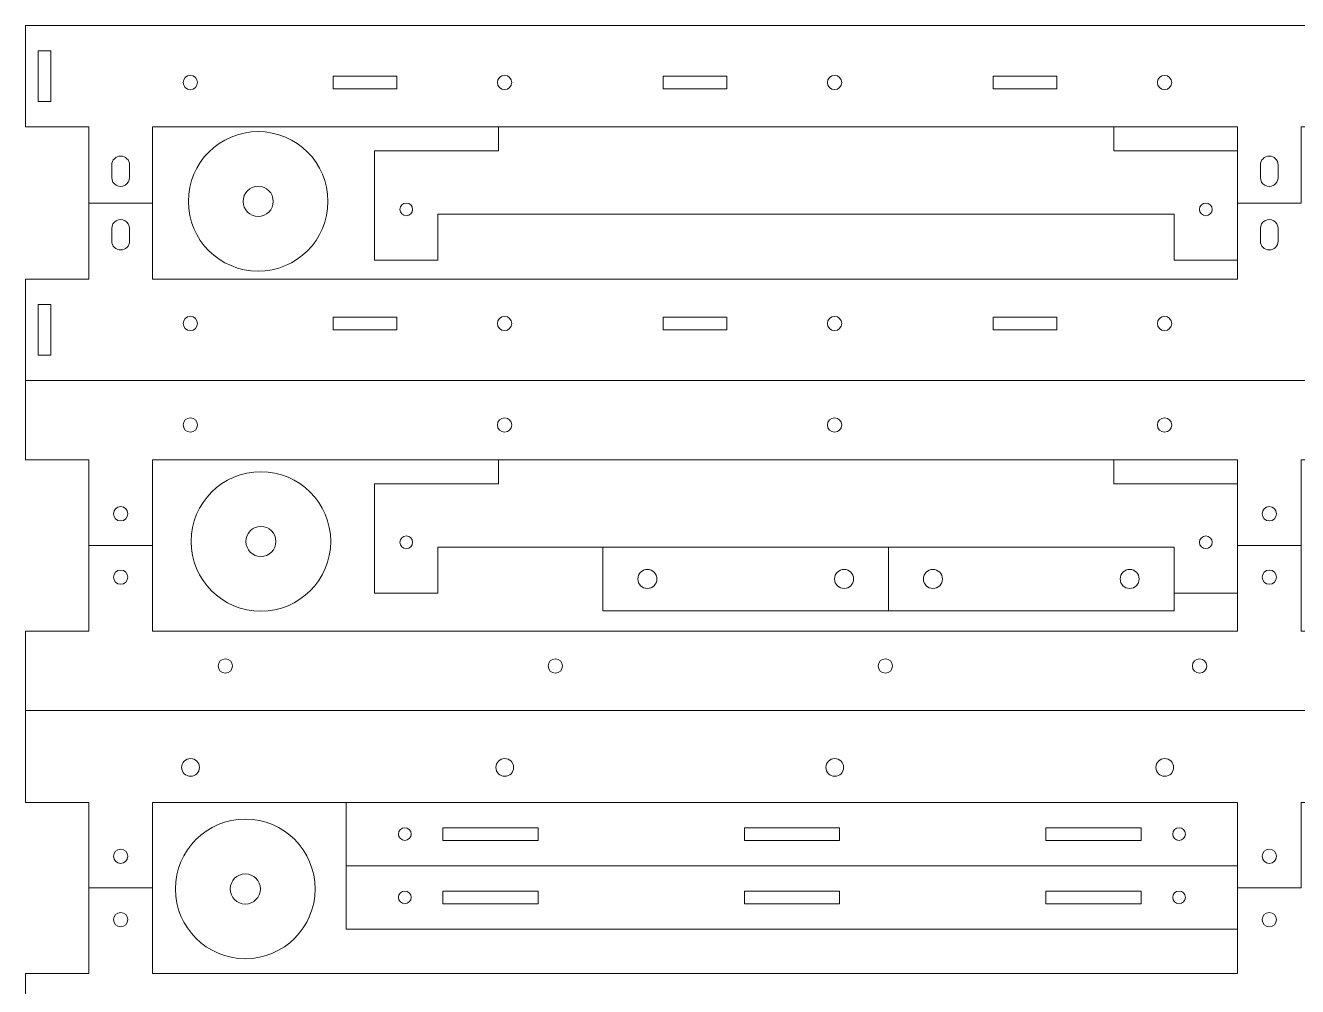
# Model space of a CAD drawing. Header units: millimetres. Extents: x -607 to 602, y -457 to -156.
# Drawn here: x -602.7 to -402.2, y -314.8 to -163.2 of the extents above; entities that cross this region are included whole.
import ezdxf

# ---------------------------------------------------------------- set-up
doc = ezdxf.new("R2010")
doc.units = ezdxf.units.MM
doc.header["$MEASUREMENT"] = 0
doc.layers.add('Default', color=7, linetype='Continuous')

msp = doc.modelspace()

# ---------------------------------------------------------------- linework, layer by layer
at = {"layer": 'Default', "color": 250, "lineweight": 9}
for points in [[(-389.6758, -175.1016), (-391.6758, -175.1016), (-391.6758, -179.2266), (-401.6758, -179.2266), (-401.6758, -191.2266), (-411.6758, -191.2266), (-411.6758, -179.2266), (-582.6758, -179.2266), (-582.6758, -191.2266), (-592.6758, -191.2266), (-592.6758, -179.2266), (-602.6758, -179.2266), (-602.6758, -163.2266), (-391.6758, -163.2266), (-391.6758, -167.1016), (-389.6758, -167.1016)], [(-528.1571, -179.2266), (-528.1571, -183.0088), (-547.6758, -183.0088), (-547.6758, -200.2266), (-537.6758, -200.2266), (-537.6758, -193.0066), (-421.6758, -193.0066), (-421.6758, -200.2266), (-411.6758, -200.2266)], [(-431.1945, -179.2266), (-431.1945, -183.0088), (-411.6758, -183.0088)], [(-592.6758, -191.2266), (-592.6758, -203.2266), (-602.6758, -203.2266), (-602.6758, -219.2266)], [(-411.6758, -191.2266), (-411.6758, -203.2266), (-582.6758, -203.2266), (-582.6758, -191.2266)], [(-391.6778, -231.7266), (-401.6758, -231.7266), (-401.6758, -245.2266), (-411.6758, -245.2266), (-411.6758, -231.7266), (-582.6758, -231.7266), (-582.6758, -245.2266), (-592.6758, -245.2266), (-592.6758, -231.7266), (-602.6758, -231.7266), (-602.6758, -219.2266), (-391.6778, -219.2266), (-391.6778, -231.7266)], [(-528.1571, -231.7266), (-528.1571, -235.5088), (-547.6758, -235.5088), (-547.6758, -252.7266), (-537.6758, -252.7266), (-537.6758, -245.5066), (-421.6758, -245.5066), (-421.6758, -255.5066), (-466.6758, -255.5066), (-466.6758, -245.5066)], [(-431.1944, -231.7266), (-431.1944, -235.5088), (-411.6758, -235.5088)], [(-401.6758, -245.2266), (-401.6758, -258.7266), (-391.6758, -258.7266), (-391.6758, -271.2266), (-602.6738, -271.2266), (-602.6738, -258.7266), (-592.6758, -258.7266), (-592.6758, -245.2266)], [(-582.6758, -245.2266), (-582.6758, -258.7266), (-411.6758, -258.7266), (-411.6758, -245.2266)], [(-466.6758, -255.5066), (-511.6758, -255.5066), (-511.6758, -245.5066)], [(-411.6758, -252.7266), (-421.6758, -252.7266)], [(-582.6738, -299.2266), (-582.6738, -312.7266), (-411.6738, -312.7266), (-411.6738, -299.2266), (-401.6738, -299.2266), (-401.6738, -285.7266), (-391.6738, -285.7266), (-391.6738, -271.2266), (-602.6738, -271.2266), (-602.6738, -285.7266), (-592.6738, -285.7266), (-592.6738, -299.2266), (-582.6738, -299.2266), (-582.6738, -285.7266), (-411.6738, -285.7266), (-411.6738, -295.7266), (-552.1138, -295.7266), (-552.1138, -285.7266)], [(-411.6738, -295.7266), (-411.6738, -305.7266), (-552.1138, -305.7266), (-552.1138, -295.7266)], [(-592.6738, -299.2266), (-592.6738, -312.7266), (-602.6738, -312.7266), (-602.6738, -327.2266)]]:
    msp.add_lwpolyline(points, dxfattribs=at)
at = {"layer": 'Default', "color": 240, "lineweight": 9}
for points in [[(-598.6758, -175.2266), (-600.6758, -175.2266), (-600.6758, -167.2266), (-598.6758, -167.2266), (-598.6758, -175.2266)], [(-544.1758, -171.2266), (-554.1758, -171.2266), (-554.1758, -173.2266), (-544.1758, -173.2266), (-544.1758, -171.2266)], [(-502.1758, -171.2266), (-492.1758, -171.2266), (-492.1758, -173.2266), (-502.1758, -173.2266), (-502.1758, -171.2266)], [(-450.1758, -171.2266), (-440.1758, -171.2266), (-440.1758, -173.2266), (-450.1758, -173.2266), (-450.1758, -171.2266)], [(-589.0758, -187.2266), (-589.0758, -185.2266)], [(-586.2758, -185.2266), (-586.2758, -187.2266)], [(-408.0758, -187.2266), (-408.0758, -185.2266)], [(-405.2758, -185.2266), (-405.2758, -187.2266)], [(-589.0758, -195.2266), (-589.0758, -197.2266)], [(-586.2758, -197.2266), (-586.2758, -195.2266)], [(-408.0758, -195.2266), (-408.0758, -197.2266)], [(-405.2758, -197.2266), (-405.2758, -195.2266)], [(-598.6758, -207.2266), (-600.6758, -207.2266), (-600.6758, -215.2266), (-598.6758, -215.2266), (-598.6758, -207.2266)], [(-544.1758, -211.2266), (-554.1758, -211.2266), (-554.1758, -209.2266), (-544.1758, -209.2266), (-544.1758, -211.2266)], [(-502.1758, -211.2266), (-492.1758, -211.2266), (-492.1758, -209.2266), (-502.1758, -209.2266), (-502.1758, -211.2266)], [(-450.1758, -211.2266), (-440.1758, -211.2266), (-440.1758, -209.2266), (-450.1758, -209.2266), (-450.1758, -211.2266)], [(-521.8977, -291.7266), (-536.8977, -291.7266), (-536.8977, -289.7266), (-521.8977, -289.7266), (-521.8977, -291.7266)], [(-474.3938, -289.7266), (-489.3938, -289.7266), (-489.3938, -291.7266), (-474.3938, -291.7266), (-474.3938, -289.7266)], [(-426.89, -291.7266), (-441.89, -291.7266), (-441.89, -289.7266), (-426.89, -289.7266), (-426.89, -291.7266)], [(-521.8976, -301.7266), (-536.8976, -301.7266), (-536.8976, -299.7266), (-521.8976, -299.7266), (-521.8976, -301.7266)], [(-474.3938, -299.7266), (-489.3938, -299.7266), (-489.3938, -301.7266), (-474.3938, -301.7266), (-474.3938, -299.7266)], [(-426.8899, -301.7266), (-441.8899, -301.7266), (-441.8899, -299.7266), (-426.8899, -299.7266), (-426.8899, -301.7266)]]:
    msp.add_lwpolyline(points, dxfattribs=at)
for points, knots in [([(-577.8158, -172.2266), (-577.8158, -172.8479), (-577.3121, -173.3516), (-576.6908, -173.3516), (-576.0695, -173.3516), (-575.5658, -172.8479), (-575.5658, -172.2266), (-575.5658, -171.6053), (-576.0695, -171.1016), (-576.6908, -171.1016), (-577.3121, -171.1016), (-577.8158, -171.6053), (-577.8158, -172.2266)], [0, 0, 0, 0, 1, 1, 1, 2, 2, 2, 3, 3, 3, 4, 4, 4, 4]), ([(-528.3008, -172.2266), (-528.3008, -172.8479), (-527.7971, -173.3516), (-527.1758, -173.3516), (-526.5545, -173.3516), (-526.0508, -172.8479), (-526.0508, -172.2266), (-526.0508, -171.6053), (-526.5545, -171.1016), (-527.1758, -171.1016), (-527.7971, -171.1016), (-528.3008, -171.6053), (-528.3008, -172.2266)], [0, 0, 0, 0, 1, 1, 1, 2, 2, 2, 3, 3, 3, 4, 4, 4, 4]), ([(-476.3008, -172.2266), (-476.3008, -172.8479), (-475.7971, -173.3516), (-475.1758, -173.3516), (-474.5545, -173.3516), (-474.0508, -172.8479), (-474.0508, -172.2266), (-474.0508, -171.6053), (-474.5545, -171.1016), (-475.1758, -171.1016), (-475.7971, -171.1016), (-476.3008, -171.6053), (-476.3008, -172.2266)], [0, 0, 0, 0, 1, 1, 1, 2, 2, 2, 3, 3, 3, 4, 4, 4, 4]), ([(-424.3008, -172.2266), (-424.3008, -172.8479), (-423.7971, -173.3516), (-423.1758, -173.3516), (-422.5545, -173.3516), (-422.0508, -172.8479), (-422.0508, -172.2266), (-422.0508, -171.6053), (-422.5545, -171.1016), (-423.1758, -171.1016), (-423.7971, -171.1016), (-424.3008, -171.6053), (-424.3008, -172.2266)], [0, 0, 0, 0, 1, 1, 1, 2, 2, 2, 3, 3, 3, 4, 4, 4, 4]), ([(-589.0758, -185.2266), (-589.0758, -184.4534), (-588.449, -183.8266), (-587.6758, -183.8266), (-586.9026, -183.8266), (-586.2758, -184.4534), (-586.2758, -185.2266)], [0, 0, 0, 0, 1, 1, 1, 2, 2, 2, 2]), ([(-408.0758, -185.2266), (-408.0758, -184.4534), (-407.449, -183.8266), (-406.6758, -183.8266), (-405.9026, -183.8266), (-405.2758, -184.4534), (-405.2758, -185.2266)], [0, 0, 0, 0, 1, 1, 1, 2, 2, 2, 2]), ([(-586.2758, -187.2266), (-586.2758, -187.7268), (-586.5426, -188.189), (-586.9758, -188.439), (-587.4089, -188.6891), (-587.9426, -188.6891), (-588.3758, -188.439), (-588.8089, -188.189), (-589.0758, -187.7268), (-589.0758, -187.2266)], [0, 0, 0, 0, 1, 1, 1, 2, 2, 2, 3, 3, 3, 3]), ([(-405.2758, -187.2266), (-405.2758, -187.7268), (-405.5426, -188.189), (-405.9758, -188.439), (-406.4089, -188.6891), (-406.9426, -188.6891), (-407.3758, -188.439), (-407.8089, -188.189), (-408.0758, -187.7268), (-408.0758, -187.2266)], [0, 0, 0, 0, 1, 1, 1, 2, 2, 2, 3, 3, 3, 3]), ([(-563.6267, -190.9695), (-563.6267, -189.6578), (-564.69, -188.5945), (-566.0017, -188.5945), (-567.3134, -188.5945), (-568.3767, -189.6578), (-568.3767, -190.9695), (-568.3767, -192.2812), (-567.3134, -193.3445), (-566.0017, -193.3445), (-564.6901, -193.3445), (-563.6267, -192.2812), (-563.6267, -190.9695)], [0, 0, 0, 0, 1, 1, 1, 2, 2, 2, 3, 3, 3, 4, 4, 4, 4]), ([(-541.6758, -192.2266), (-541.6758, -191.6743), (-542.1235, -191.2266), (-542.6758, -191.2266), (-543.2281, -191.2266), (-543.6758, -191.6743), (-543.6758, -192.2266), (-543.6758, -192.7789), (-543.2281, -193.2266), (-542.6758, -193.2266), (-542.1235, -193.2266), (-541.6758, -192.7789), (-541.6758, -192.2266)], [0, 0, 0, 0, 1, 1, 1, 2, 2, 2, 3, 3, 3, 4, 4, 4, 4]), ([(-415.6758, -192.2266), (-415.6758, -191.6743), (-416.1235, -191.2266), (-416.6758, -191.2266), (-417.2281, -191.2266), (-417.6758, -191.6743), (-417.6758, -192.2266), (-417.6758, -192.7789), (-417.2281, -193.2266), (-416.6758, -193.2266), (-416.1235, -193.2266), (-415.6758, -192.7789), (-415.6758, -192.2266)], [0, 0, 0, 0, 1, 1, 1, 2, 2, 2, 3, 3, 3, 4, 4, 4, 4]), ([(-586.2758, -195.2266), (-586.2758, -194.7264), (-586.5426, -194.2642), (-586.9758, -194.0141), (-587.409, -193.764), (-587.9426, -193.764), (-588.3758, -194.0141), (-588.809, -194.2642), (-589.0758, -194.7264), (-589.0758, -195.2266)], [0, 0, 0, 0, 1, 1, 1, 2, 2, 2, 3, 3, 3, 3]), ([(-405.2758, -195.2266), (-405.2758, -194.7264), (-405.5426, -194.2642), (-405.9758, -194.0141), (-406.409, -193.764), (-406.9426, -193.764), (-407.3758, -194.0141), (-407.809, -194.2642), (-408.0758, -194.7264), (-408.0758, -195.2266)], [0, 0, 0, 0, 1, 1, 1, 2, 2, 2, 3, 3, 3, 3]), ([(-589.0758, -197.2266), (-589.0758, -197.9998), (-588.449, -198.6266), (-587.6758, -198.6266), (-586.9026, -198.6266), (-586.2758, -197.9998), (-586.2758, -197.2266)], [0, 0, 0, 0, 1, 1, 1, 2, 2, 2, 2]), ([(-408.0758, -197.2266), (-408.0758, -197.9998), (-407.449, -198.6266), (-406.6758, -198.6266), (-405.9026, -198.6266), (-405.2758, -197.9998), (-405.2758, -197.2266)], [0, 0, 0, 0, 1, 1, 1, 2, 2, 2, 2]), ([(-577.8158, -210.2266), (-577.8158, -209.6052), (-577.3121, -209.1016), (-576.6908, -209.1016), (-576.0695, -209.1016), (-575.5658, -209.6052), (-575.5658, -210.2266), (-575.5658, -210.8479), (-576.0695, -211.3516), (-576.6908, -211.3516), (-577.3121, -211.3516), (-577.8158, -210.8479), (-577.8158, -210.2266)], [0, 0, 0, 0, 1, 1, 1, 2, 2, 2, 3, 3, 3, 4, 4, 4, 4]), ([(-528.3008, -210.2266), (-528.3008, -209.6052), (-527.7971, -209.1016), (-527.1758, -209.1016), (-526.5545, -209.1016), (-526.0508, -209.6052), (-526.0508, -210.2266), (-526.0508, -210.8479), (-526.5545, -211.3516), (-527.1758, -211.3516), (-527.7971, -211.3516), (-528.3008, -210.8479), (-528.3008, -210.2266)], [0, 0, 0, 0, 1, 1, 1, 2, 2, 2, 3, 3, 3, 4, 4, 4, 4]), ([(-476.3008, -210.2266), (-476.3008, -209.6052), (-475.7971, -209.1016), (-475.1758, -209.1016), (-474.5545, -209.1016), (-474.0508, -209.6052), (-474.0508, -210.2266), (-474.0508, -210.8479), (-474.5545, -211.3516), (-475.1758, -211.3516), (-475.7971, -211.3516), (-476.3008, -210.8479), (-476.3008, -210.2266)], [0, 0, 0, 0, 1, 1, 1, 2, 2, 2, 3, 3, 3, 4, 4, 4, 4]), ([(-424.3008, -210.2266), (-424.3008, -209.6052), (-423.7971, -209.1016), (-423.1758, -209.1016), (-422.5545, -209.1016), (-422.0508, -209.6052), (-422.0508, -210.2266), (-422.0508, -210.8479), (-422.5545, -211.3516), (-423.1758, -211.3516), (-423.7971, -211.3516), (-424.3008, -210.8479), (-424.3008, -210.2266)], [0, 0, 0, 0, 1, 1, 1, 2, 2, 2, 3, 3, 3, 4, 4, 4, 4]), ([(-575.5658, -226.2266), (-575.5658, -225.6053), (-576.0695, -225.1016), (-576.6908, -225.1016), (-577.3121, -225.1016), (-577.8158, -225.6053), (-577.8158, -226.2266), (-577.8158, -226.8479), (-577.3121, -227.3516), (-576.6908, -227.3516), (-576.0695, -227.3516), (-575.5658, -226.8479), (-575.5658, -226.2266)], [0, 0, 0, 0, 1, 1, 1, 2, 2, 2, 3, 3, 3, 4, 4, 4, 4]), ([(-526.0508, -226.2266), (-526.0508, -225.6053), (-526.5545, -225.1016), (-527.1758, -225.1016), (-527.7971, -225.1016), (-528.3008, -225.6053), (-528.3008, -226.2266), (-528.3008, -226.8479), (-527.7971, -227.3516), (-527.1758, -227.3516), (-526.5545, -227.3516), (-526.0508, -226.8479), (-526.0508, -226.2266)], [0, 0, 0, 0, 1, 1, 1, 2, 2, 2, 3, 3, 3, 4, 4, 4, 4]), ([(-474.0508, -226.2266), (-474.0508, -225.6053), (-474.5545, -225.1016), (-475.1758, -225.1016), (-475.7971, -225.1016), (-476.3008, -225.6053), (-476.3008, -226.2266), (-476.3008, -226.8479), (-475.7971, -227.3516), (-475.1758, -227.3516), (-474.5545, -227.3516), (-474.0508, -226.8479), (-474.0508, -226.2266)], [0, 0, 0, 0, 1, 1, 1, 2, 2, 2, 3, 3, 3, 4, 4, 4, 4]), ([(-422.0508, -226.2266), (-422.0508, -225.6053), (-422.5545, -225.1016), (-423.1758, -225.1016), (-423.7971, -225.1016), (-424.3008, -225.6053), (-424.3008, -226.2266), (-424.3008, -226.8479), (-423.7971, -227.3516), (-423.1758, -227.3516), (-422.5545, -227.3516), (-422.0508, -226.8479), (-422.0508, -226.2266)], [0, 0, 0, 0, 1, 1, 1, 2, 2, 2, 3, 3, 3, 4, 4, 4, 4]), ([(-586.5508, -240.2266), (-586.5508, -239.6053), (-587.0545, -239.1016), (-587.6758, -239.1016), (-588.2971, -239.1016), (-588.8008, -239.6053), (-588.8008, -240.2266), (-588.8008, -240.8479), (-588.2971, -241.3516), (-587.6758, -241.3516), (-587.0545, -241.3516), (-586.5508, -240.8479), (-586.5508, -240.2266)], [0, 0, 0, 0, 1, 1, 1, 2, 2, 2, 3, 3, 3, 4, 4, 4, 4]), ([(-405.5508, -240.2266), (-405.5508, -239.6053), (-406.0545, -239.1016), (-406.6758, -239.1016), (-407.2971, -239.1016), (-407.8008, -239.6053), (-407.8008, -240.2266), (-407.8008, -240.8479), (-407.2971, -241.3516), (-406.6758, -241.3516), (-406.0545, -241.3516), (-405.5508, -240.8479), (-405.5508, -240.2266)], [0, 0, 0, 0, 1, 1, 1, 2, 2, 2, 3, 3, 3, 4, 4, 4, 4]), ([(-563.1991, -244.5926), (-563.1991, -243.2809), (-564.2624, -242.2176), (-565.5741, -242.2176), (-566.8858, -242.2176), (-567.9491, -243.2809), (-567.9491, -244.5926), (-567.9491, -245.9043), (-566.8858, -246.9676), (-565.5741, -246.9676), (-564.2625, -246.9676), (-563.1991, -245.9043), (-563.1991, -244.5926)], [0, 0, 0, 0, 1, 1, 1, 2, 2, 2, 3, 3, 3, 4, 4, 4, 4]), ([(-541.6758, -244.7266), (-541.6758, -244.1743), (-542.1235, -243.7266), (-542.6758, -243.7266), (-543.228, -243.7266), (-543.6758, -244.1743), (-543.6758, -244.7266), (-543.6758, -245.2789), (-543.228, -245.7266), (-542.6758, -245.7266), (-542.1235, -245.7266), (-541.6758, -245.2789), (-541.6758, -244.7266)], [0, 0, 0, 0, 1, 1, 1, 2, 2, 2, 3, 3, 3, 4, 4, 4, 4]), ([(-415.6758, -244.7266), (-415.6758, -244.1743), (-416.1235, -243.7266), (-416.6758, -243.7266), (-417.228, -243.7266), (-417.6758, -244.1743), (-417.6758, -244.7266), (-417.6758, -245.2789), (-417.228, -245.7266), (-416.6758, -245.7266), (-416.1235, -245.7266), (-415.6758, -245.2789), (-415.6758, -244.7266)], [0, 0, 0, 0, 1, 1, 1, 2, 2, 2, 3, 3, 3, 4, 4, 4, 4]), ([(-588.8008, -250.2266), (-588.8008, -250.8479), (-588.2971, -251.3516), (-587.6758, -251.3516), (-587.0545, -251.3516), (-586.5508, -250.8479), (-586.5508, -250.2266), (-586.5508, -249.6052), (-587.0545, -249.1016), (-587.6758, -249.1016), (-588.2971, -249.1016), (-588.8008, -249.6052), (-588.8008, -250.2266)], [0, 0, 0, 0, 1, 1, 1, 2, 2, 2, 3, 3, 3, 4, 4, 4, 4]), ([(-503.1758, -250.5066), (-503.1758, -249.6782), (-503.8474, -249.0066), (-504.6758, -249.0066), (-505.5042, -249.0066), (-506.1758, -249.6782), (-506.1758, -250.5066), (-506.1758, -251.335), (-505.5042, -252.0066), (-504.6758, -252.0066), (-503.8474, -252.0066), (-503.1758, -251.335), (-503.1758, -250.5066)], [0, 0, 0, 0, 1, 1, 1, 2, 2, 2, 3, 3, 3, 4, 4, 4, 4]), ([(-472.1758, -250.5066), (-472.1758, -249.6782), (-472.8474, -249.0066), (-473.6758, -249.0066), (-474.5042, -249.0066), (-475.1758, -249.6782), (-475.1758, -250.5066), (-475.1758, -251.335), (-474.5042, -252.0066), (-473.6758, -252.0066), (-472.8474, -252.0066), (-472.1758, -251.335), (-472.1758, -250.5066)], [0, 0, 0, 0, 1, 1, 1, 2, 2, 2, 3, 3, 3, 4, 4, 4, 4]), ([(-458.1758, -250.5066), (-458.1758, -249.6782), (-458.8474, -249.0066), (-459.6758, -249.0066), (-460.5042, -249.0066), (-461.1758, -249.6782), (-461.1758, -250.5066), (-461.1758, -251.3351), (-460.5043, -252.0066), (-459.6758, -252.0066), (-458.8474, -252.0066), (-458.1758, -251.3351), (-458.1758, -250.5067)], [0, 0, 0, 0, 1, 1, 1, 2, 2, 2, 3, 3, 3, 4, 4, 4, 4]), ([(-427.1758, -250.5066), (-427.1758, -249.6782), (-427.8474, -249.0066), (-428.6758, -249.0066), (-429.5042, -249.0066), (-430.1758, -249.6782), (-430.1758, -250.5066), (-430.1758, -251.3351), (-429.5043, -252.0066), (-428.6758, -252.0066), (-427.8474, -252.0066), (-427.1758, -251.3351), (-427.1758, -250.5067)], [0, 0, 0, 0, 1, 1, 1, 2, 2, 2, 3, 3, 3, 4, 4, 4, 4]), ([(-407.8008, -250.2266), (-407.8008, -250.8479), (-407.2971, -251.3516), (-406.6758, -251.3516), (-406.0545, -251.3516), (-405.5508, -250.8479), (-405.5508, -250.2266), (-405.5508, -249.6052), (-406.0545, -249.1016), (-406.6758, -249.1016), (-407.2971, -249.1016), (-407.8008, -249.6052), (-407.8008, -250.2266)], [0, 0, 0, 0, 1, 1, 1, 2, 2, 2, 3, 3, 3, 4, 4, 4, 4]), ([(-572.3008, -264.2266), (-572.3008, -264.8479), (-571.7971, -265.3516), (-571.1758, -265.3516), (-570.5545, -265.3516), (-570.0508, -264.8479), (-570.0508, -264.2266), (-570.0508, -263.6052), (-570.5545, -263.1016), (-571.1758, -263.1016), (-571.7971, -263.1016), (-572.3008, -263.6052), (-572.3008, -264.2266)], [0, 0, 0, 0, 1, 1, 1, 2, 2, 2, 3, 3, 3, 4, 4, 4, 4]), ([(-520.3008, -264.2266), (-520.3008, -264.8479), (-519.7971, -265.3516), (-519.1758, -265.3516), (-518.5545, -265.3516), (-518.0508, -264.8479), (-518.0508, -264.2266), (-518.0508, -263.6052), (-518.5545, -263.1016), (-519.1758, -263.1016), (-519.7971, -263.1016), (-520.3008, -263.6052), (-520.3008, -264.2266)], [0, 0, 0, 0, 1, 1, 1, 2, 2, 2, 3, 3, 3, 4, 4, 4, 4]), ([(-468.3008, -264.2266), (-468.3008, -264.8479), (-467.7971, -265.3516), (-467.1758, -265.3516), (-466.5545, -265.3516), (-466.0508, -264.8479), (-466.0508, -264.2266), (-466.0508, -263.6052), (-466.5545, -263.1016), (-467.1758, -263.1016), (-467.7971, -263.1016), (-468.3008, -263.6052), (-468.3008, -264.2266)], [0, 0, 0, 0, 1, 1, 1, 2, 2, 2, 3, 3, 3, 4, 4, 4, 4]), ([(-418.7858, -264.2266), (-418.7858, -264.8479), (-418.2821, -265.3516), (-417.6608, -265.3516), (-417.0395, -265.3516), (-416.5358, -264.8479), (-416.5358, -264.2266), (-416.5358, -263.6052), (-417.0395, -263.1016), (-417.6608, -263.1016), (-418.2821, -263.1016), (-418.7858, -263.6052), (-418.7858, -264.2266)], [0, 0, 0, 0, 1, 1, 1, 2, 2, 2, 3, 3, 3, 4, 4, 4, 4]), ([(-578.0588, -280.2266), (-578.0588, -280.9997), (-577.432, -281.6265), (-576.6588, -281.6266), (-575.8856, -281.6266), (-575.2588, -280.9998), (-575.2588, -280.2266), (-575.2588, -279.4534), (-575.8856, -278.8266), (-576.6588, -278.8266), (-577.432, -278.8265), (-578.0588, -279.4533), (-578.0588, -280.2265)], [0, 0, 0, 0, 1, 1, 1, 2, 2, 2, 3, 3, 3, 4, 4, 4, 4]), ([(-528.5438, -280.2266), (-528.5438, -280.9997), (-527.917, -281.6265), (-527.1438, -281.6266), (-526.3706, -281.6266), (-525.7438, -280.9998), (-525.7438, -280.2266), (-525.7438, -279.4534), (-526.3706, -278.8266), (-527.1438, -278.8266), (-527.917, -278.8265), (-528.5438, -279.4533), (-528.5438, -280.2265)], [0, 0, 0, 0, 1, 1, 1, 2, 2, 2, 3, 3, 3, 4, 4, 4, 4]), ([(-476.5438, -280.2266), (-476.5438, -280.9997), (-475.917, -281.6265), (-475.1438, -281.6266), (-474.3706, -281.6266), (-473.7438, -280.9998), (-473.7438, -280.2266), (-473.7438, -279.4534), (-474.3706, -278.8266), (-475.1438, -278.8266), (-475.917, -278.8265), (-476.5438, -279.4533), (-476.5438, -280.2265)], [0, 0, 0, 0, 1, 1, 1, 2, 2, 2, 3, 3, 3, 4, 4, 4, 4]), ([(-424.5438, -280.2266), (-424.5438, -280.9997), (-423.917, -281.6265), (-423.1438, -281.6266), (-422.3706, -281.6266), (-421.7438, -280.9998), (-421.7438, -280.2266), (-421.7438, -279.4534), (-422.3706, -278.8266), (-423.1438, -278.8266), (-423.917, -278.8265), (-424.5438, -279.4533), (-424.5438, -280.2265)], [0, 0, 0, 0, 1, 1, 1, 2, 2, 2, 3, 3, 3, 4, 4, 4, 4]), ([(-541.8938, -290.7266), (-541.8938, -290.1744), (-542.3416, -289.7267), (-542.8938, -289.7266), (-543.4461, -289.7266), (-543.8938, -290.1744), (-543.8938, -290.7266), (-543.8938, -291.2789), (-543.4461, -291.7266), (-542.8938, -291.7266), (-542.3416, -291.7267), (-541.8938, -291.2789), (-541.8938, -290.7267)], [0, 0, 0, 0, 1, 1, 1, 2, 2, 2, 3, 3, 3, 4, 4, 4, 4]), ([(-419.8938, -290.7266), (-419.8938, -290.1744), (-420.3416, -289.7267), (-420.8938, -289.7266), (-421.4461, -289.7266), (-421.8938, -290.1744), (-421.8938, -290.7266), (-421.8938, -291.2789), (-421.4461, -291.7266), (-420.8938, -291.7266), (-420.3416, -291.7267), (-419.8938, -291.2789), (-419.8938, -290.7267)], [0, 0, 0, 0, 1, 1, 1, 2, 2, 2, 3, 3, 3, 4, 4, 4, 4]), ([(-588.7988, -294.2266), (-588.7988, -294.8479), (-588.2951, -295.3516), (-587.6738, -295.3516), (-587.0525, -295.3516), (-586.5488, -294.8479), (-586.5488, -294.2266), (-586.5488, -293.6052), (-587.0525, -293.1016), (-587.6738, -293.1016), (-588.2951, -293.1015), (-588.7988, -293.6052), (-588.7988, -294.2265)], [0, 0, 0, 0, 1, 1, 1, 2, 2, 2, 3, 3, 3, 4, 4, 4, 4]), ([(-407.7988, -294.2266), (-407.7988, -294.8479), (-407.2951, -295.3516), (-406.6738, -295.3516), (-406.0525, -295.3516), (-405.5488, -294.8479), (-405.5488, -294.2266), (-405.5488, -293.6052), (-406.0525, -293.1016), (-406.6738, -293.1016), (-407.2951, -293.1015), (-407.7988, -293.6052), (-407.7988, -294.2265)], [0, 0, 0, 0, 1, 1, 1, 2, 2, 2, 3, 3, 3, 4, 4, 4, 4]), ([(-565.6547, -299.3829), (-565.6547, -298.0712), (-566.718, -297.0079), (-568.0297, -297.0079), (-569.3414, -297.0079), (-570.4047, -298.0712), (-570.4047, -299.3829), (-570.4047, -300.6946), (-569.3414, -301.7579), (-568.0297, -301.7579), (-566.7181, -301.7579), (-565.6547, -300.6946), (-565.6547, -299.3829)], [0, 0, 0, 0, 1, 1, 1, 2, 2, 2, 3, 3, 3, 4, 4, 4, 4]), ([(-541.8938, -300.7266), (-541.8938, -300.1743), (-542.3415, -299.7266), (-542.8938, -299.7266), (-543.446, -299.7266), (-543.8938, -300.1743), (-543.8938, -300.7266), (-543.8938, -301.2789), (-543.446, -301.7266), (-542.8938, -301.7266), (-542.3415, -301.7266), (-541.8938, -301.2789), (-541.8938, -300.7266)], [0, 0, 0, 0, 1, 1, 1, 2, 2, 2, 3, 3, 3, 4, 4, 4, 4]), ([(-419.8938, -300.7266), (-419.8938, -300.1743), (-420.3415, -299.7266), (-420.8938, -299.7266), (-421.446, -299.7266), (-421.8938, -300.1743), (-421.8938, -300.7266), (-421.8938, -301.2789), (-421.446, -301.7266), (-420.8938, -301.7266), (-420.3415, -301.7266), (-419.8938, -301.2789), (-419.8938, -300.7266)], [0, 0, 0, 0, 1, 1, 1, 2, 2, 2, 3, 3, 3, 4, 4, 4, 4]), ([(-586.5488, -304.2266), (-586.5488, -303.6053), (-587.0525, -303.1016), (-587.6738, -303.1016), (-588.2952, -303.1016), (-588.7988, -303.6053), (-588.7988, -304.2266), (-588.7989, -304.8479), (-588.2952, -305.3516), (-587.6739, -305.3516), (-587.0525, -305.3516), (-586.5489, -304.8479), (-586.5488, -304.2266)], [0, 0, 0, 0, 1, 1, 1, 2, 2, 2, 3, 3, 3, 4, 4, 4, 4]), ([(-405.5488, -304.2266), (-405.5488, -303.6053), (-406.0525, -303.1016), (-406.6738, -303.1016), (-407.2952, -303.1016), (-407.7988, -303.6053), (-407.7988, -304.2266), (-407.7989, -304.8479), (-407.2952, -305.3516), (-406.6739, -305.3516), (-406.0525, -305.3516), (-405.5489, -304.8479), (-405.5488, -304.2266)], [0, 0, 0, 0, 1, 1, 1, 2, 2, 2, 3, 3, 3, 4, 4, 4, 4])]:
    msp.add_open_spline(points, degree=3, knots=knots, dxfattribs=at)
at = {"layer": 'Default', "color": 250, "lineweight": 9}
for points in [[(-555.0017, -190.9695), (-555.0017, -184.8944), (-559.9266, -179.9695), (-566.0017, -179.9695), (-572.0768, -179.9695), (-577.0017, -184.8943), (-577.0017, -190.9695), (-577.0017, -197.0446), (-572.0769, -201.9695), (-566.0018, -201.9695), (-559.9266, -201.9695), (-555.0018, -197.0447), (-555.0017, -190.9695)], [(-554.5741, -244.5926), (-554.5741, -238.5175), (-559.499, -233.5926), (-565.5741, -233.5926), (-571.6492, -233.5926), (-576.5741, -238.5174), (-576.5741, -244.5926), (-576.5741, -250.6677), (-571.6493, -255.5926), (-565.5742, -255.5926), (-559.499, -255.5926), (-554.5742, -250.6678), (-554.5741, -244.5926)], [(-557.0297, -299.3829), (-557.0297, -293.3078), (-561.9546, -288.3829), (-568.0297, -288.3829), (-574.1048, -288.3829), (-579.0297, -293.3077), (-579.0297, -299.3829), (-579.0297, -305.458), (-574.1049, -310.3829), (-568.0298, -310.3829), (-561.9546, -310.3829), (-557.0298, -305.4581), (-557.0297, -299.3829)]]:
    msp.add_open_spline(points, degree=3, knots=[0, 0, 0, 0, 1, 1, 1, 2, 2, 2, 3, 3, 3, 4, 4, 4, 4], dxfattribs=at)

doc.saveas('drawing.dxf')
